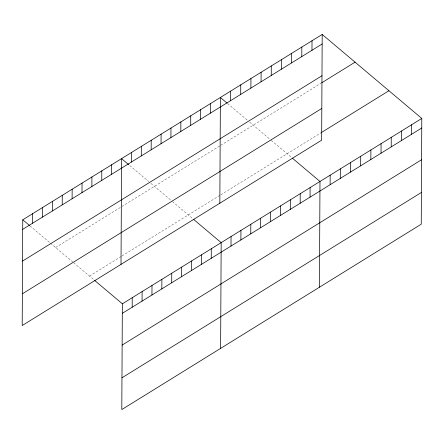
<?xml version="1.0" encoding="UTF-8"?>
<svg xmlns="http://www.w3.org/2000/svg" width="444" height="444" viewBox="0 0 444 444"><rect width="100%" height="100%" fill="white"/><g stroke="black" fill="none" stroke-linecap="round" stroke-linejoin="round"><path stroke-width="0.33" stroke-dasharray="2.22 1.67" d="M55.622 247.524L220.124 145.699M220.707 145.338L321.129 83.172M89.483 276.09L121.456 256.299M122.039 255.938L220.274 195.132M220.857 194.772L321.056 132.745M227.578 103.53L247.608 120.424M249.661 122.156L270.191 139.472M271.245 140.365L291.741 157.653M129.787 165.562L148.79 181.59M150.843 183.322L171.373 200.638M172.427 201.532L192.924 218.82M29.942 225.863L49.972 242.757M50.488 243.19L72.555 261.805M73.61 262.698L93.595 279.554"/><path stroke-width="0.67" d="M22.755 219.797L22.2 325.541L321.645 140.187L322.2 34.443L22.755 219.797L29.432 225.43M32.584 223.221L32.634 213.681M42.469 217.105L42.519 207.564M52.348 210.989L52.398 201.448M62.232 204.867L62.282 195.332M72.111 198.751L72.161 189.216M81.996 192.635L82.046 183.095M91.875 186.519L91.925 176.978M101.759 180.403L101.809 170.862M111.638 174.287L111.688 164.746M121.018 264.374L121.573 158.63L128.76 164.696M94.622 280.419L122.355 303.813L121.8 409.557L421.245 224.203L421.8 118.459L322.2 34.443M131.402 162.054L131.452 152.514M132.184 307.237L132.234 297.696M141.286 155.938L141.336 146.398M142.069 301.121L142.119 291.58M151.165 149.822L151.215 140.282M151.948 295.005L151.998 285.464M161.05 143.701L161.1 134.166M161.832 288.883L161.882 279.348M170.929 137.585L170.979 128.044M171.711 282.767L171.761 273.232M180.813 131.468L180.863 121.928M181.596 276.651L181.646 267.11M190.692 125.352L190.742 115.812M191.475 270.535L191.525 260.994M200.577 119.236L200.627 109.696M201.36 264.419L201.41 254.878M210.456 113.12L210.506 103.58M211.239 258.303L211.288 248.762M219.836 203.208L220.391 97.464L227.067 103.097M220.618 348.39L221.173 242.646L193.44 219.253M230.519 100.699L230.569 91.159M231.002 246.07L231.052 236.53M240.704 94.4L240.753 84.86M240.887 239.954L240.937 230.414M250.882 88.095L250.932 78.555M250.766 233.833L250.816 224.298M261.061 81.796L261.111 72.255M260.65 227.717L260.7 218.182M271.245 75.491L271.295 65.951M270.529 221.6L270.579 212.06M280.414 215.484L280.464 205.944M281.424 69.192L281.474 59.651M290.293 209.368L290.343 199.828M291.608 62.887L291.658 53.347M300.172 203.252L300.222 193.712M301.787 56.588L301.837 47.047M310.056 197.136L310.106 187.596M311.971 50.283L312.021 40.743M319.436 287.224L319.985 181.479L292.257 158.086M330.12 184.715L330.17 175.175M340.298 178.416L340.348 168.875M350.483 172.111L350.532 162.571M360.661 165.812L360.711 156.271M370.845 159.507L370.895 149.967M381.024 153.208L381.074 143.667M391.208 146.903L391.258 137.363M401.387 140.604L401.437 131.063M411.571 134.299L411.621 124.758M22.705 229.337L322.15 43.984M22.539 261.083L321.983 75.73M321.695 82.823L355.067 62.166M22.367 293.795L321.811 108.441M321.623 132.395L388.933 90.731M122.355 303.813L421.8 118.459M122.305 313.353L421.75 128M122.139 345.099L421.584 159.746M121.967 377.811L421.411 192.457"/></g></svg>
